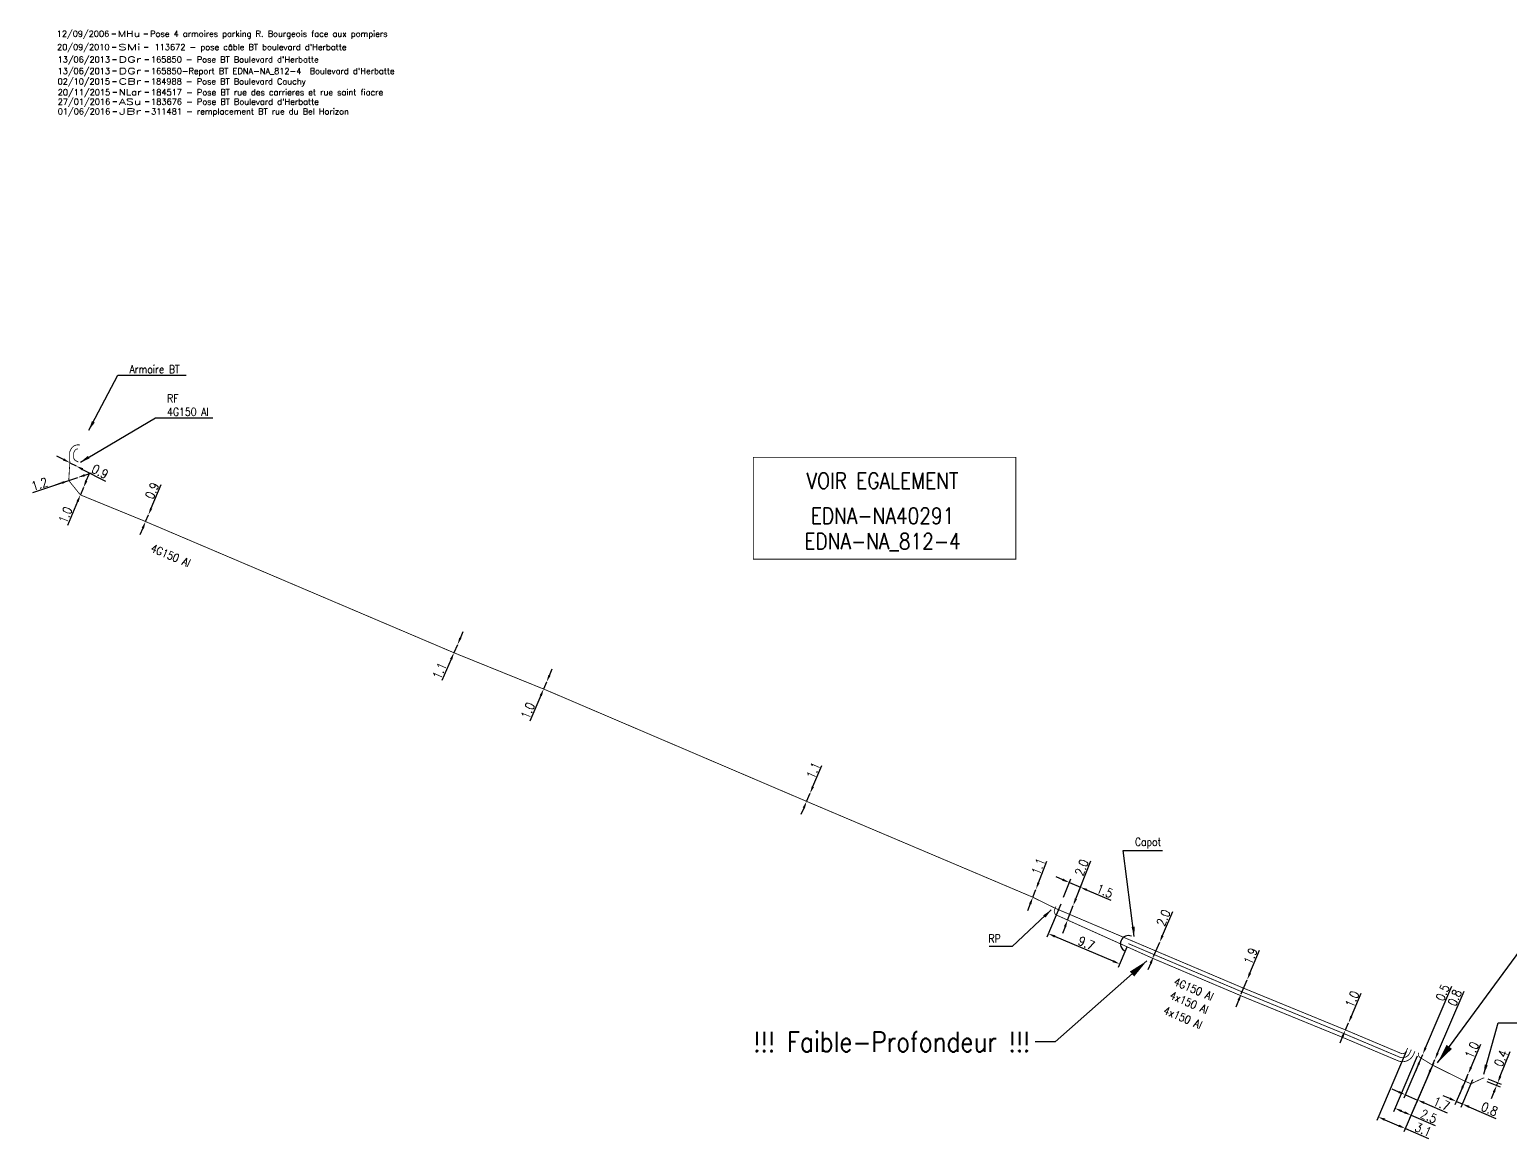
# Model space of a CAD drawing. Header units: millimetres. Extents: x 184994 to 186004, y 128000 to 129009.
# Drawn here: x 185507.4 to 185692.4, y 128850.6 to 128989.1 of the extents above; entities that cross this region are included whole.
import ezdxf
from ezdxf.enums import TextEntityAlignment as Align

# ---------------------------------------------------------------- set-up
doc = ezdxf.new("R2010")
doc.units = ezdxf.units.MM
doc.header["$PDMODE"] = 34
doc.linetypes.add('B_ST_Al', pattern=[2000, 1000, 1000])
doc.layers.get('0').update_dxf_attribs({"linetype": 'CONTINUOUS'})
doc.layers.get('Defpoints').update_dxf_attribs({"linetype": 'CONTINUOUS'})
for name, color, linetype in [('B_100', 3, 'CONTINUOUS'), ('B_110', 1, 'CONTINUOUS'), ('B_300', 7, 'CONTINUOUS'), ('B_420', 7, 'CONTINUOUS'), ('B_930', 7, 'CONTINUOUS')]:
    doc.layers.add(name, color=color, linetype=linetype)
doc.layers.add('B_910', color=7, linetype='CONTINUOUS', plot=False)
doc.styles.get("Standard").update_dxf_attribs({"font": 'romans.shx', "width": 0.85})
doc.dimstyles.get("Standard").update_dxf_attribs({"dimtxt": 1.5, "dimasz": 1.2, "dimexe": 0.625, "dimexo": 0.625, "dimgap": 0.25, "dimtad": 1, "dimdec": 1, "dimzin": 0, "dimdsep": 46, "dimtxsty": 'Standard', "dimcen": -0.5, "dimadec": 0, "dimazin": 0, "dimtfac": 1, "dimtdec": 1, "dimtmove": 0, "dimatfit": 3, "dimfxl": 0, "dimtolj": 1, "dimtzin": 0, "dimarcsym": 0})

# ---------------------------------------------------------------- blocks, each defined once
blk = doc.blocks.new('GIS_MODF')
at = {"color": 0, "linetype": 'Continuous', "flags": 128}
for points in [[(-2.26, -0.01), (-1.76, -0.01)], [(1.76, -0.01), (2.26, -0.01)]]:
    blk.add_lwpolyline(points, dxfattribs=at)
at = {"color": 0, "linetype": 'Continuous'}
blk.add_attdef('DATE', text='', height=0.75, dxfattribs=at).set_placement((-2.58, -0.39), align=Align.RIGHT)
at = {"color": 0, "linetype": 'Continuous', "width": 3.590909}
blk.add_attdef('USER', text='', height=0.75, dxfattribs=at).set_placement((-1.52, -0.39), (1.31, -0.39), align=Align.FIT)
at = {"color": 0, "linetype": 'Continuous'}
blk.add_attdef('DESC', (2.53, -0.39), '', height=0.75, dxfattribs=at)
blk = doc.blocks.new('*D568')
at = {"layer": 'B_110', "color": 0, "linetype": 'Continuous', "lineweight": -2, "transparency": 16777216}
for p, q in [((185511.6, 128935.41), (185510.8, 128935.83)), ((185512.4, 128935), (185513.2, 128934.59)), ((185514, 128934.17), (185516.87, 128932.69))]:
    blk.add_line(p, q, dxfattribs=at)
at = {"layer": 'B_110', "color": 0, "linetype": 'Continuous', "transparency": 16777216}
for points in [[(185511.67, 128935.55), (185511.53, 128935.28), (185512.4, 128935)], [(185514.07, 128934.31), (185513.93, 128934.04), (185513.2, 128934.59)]]:
    blk.add_solid(points, dxfattribs=at)
at = {"layer": 'Defpoints', "color": 0, "linetype": 'Continuous', "transparency": 16777216}
for p in [(185512.4, 128935), (185513.2, 128934.59), (185513.2, 128934.59)]:
    blk.add_point(p, dxfattribs=at)
at = {"layer": 'B_110', "color": 0, "linetype": 'Continuous', "transparency": 16777216, "insert": (185516.18, 128933.89), "char_height": 1.125, "attachment_point": 5, "rotation": 332.6316}
blk.add_mtext('\\A1;0.9', dxfattribs=at)
blk = doc.blocks.new('*D569')
at = {"layer": 'B_110', "color": 0, "linetype": 'Continuous', "lineweight": -2, "transparency": 16777216}
for p, q in [((185512.27, 128932.77), (185513.41, 128933.15)), ((185512.27, 128932.77), (185513.41, 128933.15)), ((185514.26, 128933.44), (185515.11, 128933.73)), ((185507.8, 128931.26), (185512.27, 128932.77)), ((185511.42, 128932.48), (185510.57, 128932.19))]:
    blk.add_line(p, q, dxfattribs=at)
at = {"layer": 'B_110', "color": 0, "linetype": 'Continuous', "transparency": 16777216}
for points in [[(185514.21, 128933.58), (185514.31, 128933.3), (185513.41, 128933.15)], [(185511.37, 128932.62), (185511.47, 128932.34), (185512.27, 128932.77)]]:
    blk.add_solid(points, dxfattribs=at)
at = {"layer": 'Defpoints', "color": 0, "linetype": 'Continuous', "transparency": 16777216}
for p in [(185513.41, 128933.15), (185513.41, 128933.15), (185512.27, 128932.77)]:
    blk.add_point(p, dxfattribs=at)
at = {"layer": 'B_110', "color": 0, "linetype": 'Continuous', "transparency": 16777216, "insert": (185508.62, 128932.33), "char_height": 1.125, "attachment_point": 5, "rotation": 18.6841}
blk.add_mtext('\\A1;1.2', dxfattribs=at)
blk = doc.blocks.new('*D570')
at = {"layer": 'B_110', "color": 0, "linetype": 'Continuous', "lineweight": -2, "transparency": 16777216}
for p, q in [((185514.46, 128932.73), (185514.81, 128933.56)), ((185514.11, 128931.9), (185513.72, 128930.98)), ((185513.37, 128930.15), (185512.11, 128927.15))]:
    blk.add_line(p, q, dxfattribs=at)
at = {"layer": 'B_110', "color": 0, "linetype": 'Continuous', "transparency": 16777216}
for points in [[(185514.32, 128932.79), (185514.6, 128932.67), (185514.11, 128931.9)], [(185513.24, 128930.21), (185513.51, 128930.09), (185513.72, 128930.98)]]:
    blk.add_solid(points, dxfattribs=at)
at = {"layer": 'Defpoints', "color": 0, "linetype": 'Continuous', "transparency": 16777216}
for p in [(185514.11, 128931.9), (185514.11, 128931.9), (185513.72, 128930.98)]:
    blk.add_point(p, dxfattribs=at)
at = {"layer": 'B_110', "color": 0, "linetype": 'Continuous', "transparency": 16777216, "insert": (185511.85, 128928.47), "char_height": 1.125, "attachment_point": 5, "rotation": 67.1076}
blk.add_mtext('\\A1;1.0', dxfattribs=at)
blk = doc.blocks.new('*D571')
at = {"layer": 'B_110', "color": 0, "linetype": 'Continuous', "lineweight": -2, "transparency": 16777216}
for p, q in [((185522.57, 128929.3), (185523.83, 128932.28)), ((185521.87, 128927.65), (185522.22, 128928.48)), ((185521.52, 128926.82), (185521.17, 128925.99))]:
    blk.add_line(p, q, dxfattribs=at)
at = {"layer": 'B_110', "color": 0, "linetype": 'Continuous', "transparency": 16777216}
for points in [[(185522.43, 128929.36), (185522.71, 128929.25), (185522.22, 128928.48)], [(185521.38, 128926.88), (185521.66, 128926.76), (185521.87, 128927.65)]]:
    blk.add_solid(points, dxfattribs=at)
at = {"layer": 'Defpoints', "color": 0, "linetype": 'Continuous', "transparency": 16777216}
for p in [(185521.87, 128927.65), (185522.22, 128928.48), (185522.22, 128928.48)]:
    blk.add_point(p, dxfattribs=at)
at = {"layer": 'B_110', "color": 0, "linetype": 'Continuous', "transparency": 16777216, "insert": (185522.69, 128931.5), "char_height": 1.125, "attachment_point": 5, "rotation": 67.1076}
blk.add_mtext('\\A1;0.9', dxfattribs=at)
blk = doc.blocks.new('*D572')
at = {"layer": 'B_110', "color": 0, "linetype": 'Continuous', "lineweight": -2, "transparency": 16777216}
for p, q in [((185561.2, 128913.09), (185561.55, 128913.91)), ((185560.84, 128912.26), (185560.4, 128911.25)), ((185560.04, 128910.43), (185558.9, 128907.79))]:
    blk.add_line(p, q, dxfattribs=at)
at = {"layer": 'B_110', "color": 0, "linetype": 'Continuous', "transparency": 16777216}
for points in [[(185561.06, 128913.15), (185561.33, 128913.03), (185560.84, 128912.26)], [(185559.9, 128910.49), (185560.18, 128910.37), (185560.4, 128911.25)]]:
    blk.add_solid(points, dxfattribs=at)
at = {"layer": 'Defpoints', "color": 0, "linetype": 'Continuous', "transparency": 16777216}
for p in [(185560.4, 128911.25), (185560.84, 128912.26), (185560.84, 128912.26)]:
    blk.add_point(p, dxfattribs=at)
at = {"layer": 'B_110', "color": 0, "linetype": 'Continuous', "transparency": 16777216, "insert": (185558.6, 128909), "char_height": 1.125, "attachment_point": 5, "rotation": 66.5526}
blk.add_mtext('\\A1;1.1', dxfattribs=at)
blk = doc.blocks.new('*D573')
at = {"layer": 'B_110', "color": 0, "linetype": 'Continuous', "lineweight": -2, "transparency": 16777216}
for p, q in [((185572.32, 128908.42), (185572.67, 128909.25)), ((185571.97, 128907.59), (185571.6, 128906.72)), ((185571.25, 128905.89), (185569.9, 128902.69))]:
    blk.add_line(p, q, dxfattribs=at)
at = {"layer": 'B_110', "color": 0, "linetype": 'Continuous', "transparency": 16777216}
for points in [[(185572.19, 128908.48), (185572.46, 128908.36), (185571.97, 128907.59)], [(185571.11, 128905.95), (185571.39, 128905.83), (185571.6, 128906.72)]]:
    blk.add_solid(points, dxfattribs=at)
at = {"layer": 'Defpoints', "color": 0, "linetype": 'Continuous', "transparency": 16777216}
for p in [(185571.97, 128907.59), (185571.97, 128907.59), (185571.6, 128906.72)]:
    blk.add_point(p, dxfattribs=at)
at = {"layer": 'B_110', "color": 0, "linetype": 'Continuous', "transparency": 16777216, "insert": (185569.64, 128904.02), "char_height": 1.125, "attachment_point": 5, "rotation": 67.0413}
blk.add_mtext('\\A1;1.0', dxfattribs=at)
blk = doc.blocks.new('*D574')
at = {"layer": 'B_110', "color": 0, "linetype": 'Continuous', "lineweight": -2, "transparency": 16777216}
for p, q in [((185605.25, 128894.52), (185606.37, 128897.16)), ((185604.46, 128892.68), (185604.89, 128893.69)), ((185604.11, 128891.85), (185603.76, 128891.02))]:
    blk.add_line(p, q, dxfattribs=at)
at = {"layer": 'B_110', "color": 0, "linetype": 'Continuous', "transparency": 16777216}
for points in [[(185605.11, 128894.58), (185605.39, 128894.46), (185604.89, 128893.69)], [(185603.97, 128891.91), (185604.25, 128891.79), (185604.46, 128892.68)]]:
    blk.add_solid(points, dxfattribs=at)
at = {"layer": 'Defpoints', "color": 0, "linetype": 'Continuous', "transparency": 16777216}
for p in [(185604.46, 128892.68), (185604.89, 128893.69), (185604.89, 128893.69)]:
    blk.add_point(p, dxfattribs=at)
at = {"layer": 'B_110', "color": 0, "linetype": 'Continuous', "transparency": 16777216, "insert": (185605.3, 128896.55), "char_height": 1.125, "attachment_point": 5, "rotation": 66.8925}
blk.add_mtext('\\A1;1.1', dxfattribs=at)
blk = doc.blocks.new('*D575')
at = {"layer": 'B_110', "color": 0, "linetype": 'Continuous', "lineweight": -2, "transparency": 16777216}
for p, q in [((185633.43, 128882.52), (185634.48, 128885.19)), ((185632.73, 128880.7), (185633.11, 128881.68)), ((185632.4, 128879.86), (185632.07, 128879.02))]:
    blk.add_line(p, q, dxfattribs=at)
at = {"layer": 'B_110', "color": 0, "linetype": 'Continuous', "transparency": 16777216}
for points in [[(185633.3, 128882.57), (185633.57, 128882.46), (185633.11, 128881.68)], [(185632.26, 128879.92), (185632.54, 128879.81), (185632.73, 128880.7)]]:
    blk.add_solid(points, dxfattribs=at)
at = {"layer": 'Defpoints', "color": 0, "linetype": 'Continuous', "transparency": 16777216}
for p in [(185633.11, 128881.68), (185633.11, 128881.68), (185632.73, 128880.7)]:
    blk.add_point(p, dxfattribs=at)
at = {"layer": 'B_110', "color": 0, "linetype": 'Continuous', "transparency": 16777216, "insert": (185633.42, 128884.54), "char_height": 1.125, "attachment_point": 5, "rotation": 68.6759}
blk.add_mtext('\\A1;1.1', dxfattribs=at)
blk = doc.blocks.new('*D576')
at = {"layer": 'B_110', "color": 0, "linetype": 'Continuous', "lineweight": -2, "transparency": 16777216}
for p, q in [((185672.53, 128865.82), (185673.77, 128868.7)), ((185671.79, 128864.12), (185672.17, 128864.99)), ((185671.43, 128863.29), (185671.08, 128862.47))]:
    blk.add_line(p, q, dxfattribs=at)
at = {"layer": 'B_110', "color": 0, "linetype": 'Continuous', "transparency": 16777216}
for points in [[(185672.39, 128865.88), (185672.66, 128865.76), (185672.17, 128864.99)], [(185671.3, 128863.35), (185671.57, 128863.23), (185671.79, 128864.12)]]:
    blk.add_solid(points, dxfattribs=at)
at = {"layer": 'Defpoints', "color": 0, "linetype": 'Continuous', "transparency": 16777216}
for p in [(185672.17, 128864.99), (185672.17, 128864.99), (185671.79, 128864.12)]:
    blk.add_point(p, dxfattribs=at)
at = {"layer": 'B_110', "color": 0, "linetype": 'Continuous', "transparency": 16777216, "insert": (185672.64, 128867.97), "char_height": 1.125, "attachment_point": 5, "rotation": 66.6123}
blk.add_mtext('\\A1;1.0', dxfattribs=at)
blk = doc.blocks.new('*D577')
at = {"layer": 'B_110', "color": 0, "linetype": 'Continuous', "lineweight": -2, "transparency": 16777216}
for p, q in [((185679.37, 128861.43), (185675.7, 128852.82)), ((185682.78, 128859.98), (185679.1, 128851.37)), ((185676.71, 128852.9), (185678.46, 128852.15)), ((185679.28, 128851.8), (185682.17, 128850.57))]:
    blk.add_line(p, q, dxfattribs=at)
at = {"layer": 'B_110', "color": 0, "linetype": 'Continuous', "transparency": 16777216}
for points in [[(185676.77, 128853.04), (185676.65, 128852.76), (185675.88, 128853.25)], [(185678.52, 128852.29), (185678.4, 128852.02), (185679.28, 128851.8)]]:
    blk.add_solid(points, dxfattribs=at)
at = {"layer": 'Defpoints', "color": 0, "linetype": 'Continuous', "transparency": 16777216}
for p in [(185679.56, 128861.86), (185682.96, 128860.41), (185679.28, 128851.8)]:
    blk.add_point(p, dxfattribs=at)
at = {"layer": 'B_110', "color": 0, "linetype": 'Continuous', "transparency": 16777216, "insert": (185681.5, 128851.67), "char_height": 1.125, "attachment_point": 5, "rotation": 336.8729}
blk.add_mtext('\\A1;3.1', dxfattribs=at)
blk = doc.blocks.new('*D578')
at = {"layer": 'B_100', "color": 0, "linetype": 'Continuous', "lineweight": -2, "transparency": 16777216}
for p, q in [((185636.47, 128882.89), (185635.64, 128883.24)), ((185636.57, 128880.69), (185637.46, 128882.98)), ((185637.29, 128882.54), (185638.68, 128881.95)), ((185637.95, 128880.1), (185638.85, 128882.39)), ((185639.5, 128881.6), (185642.46, 128880.35))]:
    blk.add_line(p, q, dxfattribs=at)
at = {"layer": 'B_100', "color": 0, "linetype": 'Continuous', "transparency": 16777216}
for points in [[(185636.52, 128883.03), (185636.41, 128882.75), (185637.29, 128882.54)], [(185639.56, 128881.74), (185639.44, 128881.46), (185638.68, 128881.95)]]:
    blk.add_solid(points, dxfattribs=at)
at = {"layer": 'Defpoints', "color": 0, "linetype": 'Continuous', "transparency": 16777216}
for p in [(185637.29, 128882.54), (185636.4, 128880.25), (185637.78, 128879.67)]:
    blk.add_point(p, dxfattribs=at)
at = {"layer": 'B_100', "color": 0, "linetype": 'Continuous', "transparency": 16777216, "insert": (185641.72, 128881.48), "char_height": 1.125, "attachment_point": 5, "rotation": 336.9958}
blk.add_mtext('\\A1;1.5', dxfattribs=at)
blk = doc.blocks.new('*D579')
at = {"layer": 'B_100', "color": 0, "linetype": 'Continuous', "lineweight": -2, "transparency": 16777216}
for p, q in [((185638.11, 128880.51), (185639.96, 128885.24)), ((185637.07, 128877.85), (185637.78, 128879.67)), ((185636.75, 128877.01), (185636.42, 128876.17))]:
    blk.add_line(p, q, dxfattribs=at)
at = {"layer": 'B_100', "color": 0, "linetype": 'Continuous', "transparency": 16777216}
for points in [[(185637.97, 128880.56), (185638.25, 128880.45), (185637.78, 128879.67)], [(185636.61, 128877.07), (185636.89, 128876.96), (185637.07, 128877.85)]]:
    blk.add_solid(points, dxfattribs=at)
at = {"layer": 'Defpoints', "color": 0, "linetype": 'Continuous', "transparency": 16777216}
for p in [(185637.78, 128879.67), (185637.78, 128879.67), (185637.07, 128877.85)]:
    blk.add_point(p, dxfattribs=at)
at = {"layer": 'B_100', "color": 0, "linetype": 'Continuous', "transparency": 16777216, "insert": (185638.83, 128884.41), "char_height": 1.125, "attachment_point": 5, "rotation": 68.6759}
blk.add_mtext('\\A1;2.0', dxfattribs=at)
blk = doc.blocks.new('*D580')
at = {"layer": 'B_100', "color": 0, "linetype": 'Continuous', "lineweight": -2, "transparency": 16777216}
for p, q in [((185636.22, 128879.82), (185634.48, 128875.72)), ((185642.76, 128872.71), (185635.49, 128875.8)), ((185644.48, 128874.47), (185643.41, 128871.93))]:
    blk.add_line(p, q, dxfattribs=at)
at = {"layer": 'B_100', "color": 0, "linetype": 'Continuous', "transparency": 16777216}
for points in [[(185635.55, 128875.94), (185635.43, 128875.66), (185634.66, 128876.15)], [(185642.82, 128872.85), (185642.7, 128872.58), (185643.59, 128872.36)]]:
    blk.add_solid(points, dxfattribs=at)
at = {"layer": 'Defpoints', "color": 0, "linetype": 'Continuous', "transparency": 16777216}
for p in [(185636.4, 128880.25), (185634.66, 128876.15), (185644.67, 128874.9)]:
    blk.add_point(p, dxfattribs=at)
at = {"layer": 'B_100', "color": 0, "linetype": 'Continuous', "transparency": 16777216, "insert": (185639.42, 128874.95), "char_height": 1.125, "attachment_point": 5, "rotation": 336.9958}
blk.add_mtext('\\A1;9.7', dxfattribs=at)
blk = doc.blocks.new('*D581')
at = {"layer": 'B_100', "color": 0, "linetype": 'Continuous', "lineweight": -2, "transparency": 16777216}
for p, q in [((185648.93, 128875.91), (185650.21, 128878.93)), ((185647.81, 128873.29), (185648.58, 128875.08)), ((185647.46, 128872.46), (185647.11, 128871.63))]:
    blk.add_line(p, q, dxfattribs=at)
at = {"layer": 'B_100', "color": 0, "linetype": 'Continuous', "transparency": 16777216}
for points in [[(185648.79, 128875.97), (185649.07, 128875.85), (185648.58, 128875.08)], [(185647.32, 128872.52), (185647.6, 128872.4), (185647.81, 128873.29)]]:
    blk.add_solid(points, dxfattribs=at)
at = {"layer": 'Defpoints', "color": 0, "linetype": 'Continuous', "transparency": 16777216}
for p in [(185648.58, 128875.08), (185648.58, 128875.08), (185647.81, 128873.29)]:
    blk.add_point(p, dxfattribs=at)
at = {"layer": 'B_100', "color": 0, "linetype": 'Continuous', "transparency": 16777216, "insert": (185649.05, 128878.13), "char_height": 1.125, "attachment_point": 5, "rotation": 66.9958}
blk.add_mtext('\\A1;2.0', dxfattribs=at)
blk = doc.blocks.new('*D582')
at = {"layer": 'B_100', "color": 0, "linetype": 'Continuous', "lineweight": -2, "transparency": 16777216}
for p, q in [((185659.86, 128871.22), (185661.06, 128874.08)), ((185658.78, 128868.64), (185659.51, 128870.39)), ((185658.43, 128867.81), (185658.09, 128866.98))]:
    blk.add_line(p, q, dxfattribs=at)
at = {"layer": 'B_100', "color": 0, "linetype": 'Continuous', "transparency": 16777216}
for points in [[(185659.72, 128871.28), (185660, 128871.16), (185659.51, 128870.39)], [(185658.3, 128867.87), (185658.57, 128867.75), (185658.78, 128868.64)]]:
    blk.add_solid(points, dxfattribs=at)
at = {"layer": 'Defpoints', "color": 0, "linetype": 'Continuous', "transparency": 16777216}
for p in [(185659.51, 128870.39), (185659.51, 128870.39), (185658.78, 128868.64)]:
    blk.add_point(p, dxfattribs=at)
at = {"layer": 'B_100', "color": 0, "linetype": 'Continuous', "transparency": 16777216, "insert": (185659.94, 128873.35), "char_height": 1.125, "attachment_point": 5, "rotation": 67.3139}
blk.add_mtext('\\A1;1.9', dxfattribs=at)
blk = doc.blocks.new('B_300_05')
at = {"color": 0, "linetype": 'Continuous'}
blk.add_arc((0, 0), 1, 270, 90, dxfattribs=at)
at = {"color": 0, "linetype": 'Continuous', "width": 0.75, "flags": 3}
for tag, p in [('DEF_LEG', (0, -5)), ('DEF_COUP', (0, -7.5)), ('DEF_TYPE', (0, -10))]:
    blk.add_attdef(tag, text='', height=1.2, dxfattribs=at).set_placement(p, align=Align.MIDDLE)
blk = doc.blocks.new('*D584')
at = {"layer": 'B_100', "color": 0, "linetype": 'Continuous', "lineweight": -2, "transparency": 16777216}
for p, q in [((185680.76, 128860.85), (185677.79, 128853.9)), ((185682.78, 128859.98), (185679.81, 128853.03)), ((185678.8, 128853.97), (185679.17, 128853.82)), ((185680, 128853.46), (185683.01, 128852.18))]:
    blk.add_line(p, q, dxfattribs=at)
at = {"layer": 'B_100', "color": 0, "linetype": 'Continuous', "transparency": 16777216}
for points in [[(185678.86, 128854.11), (185678.74, 128853.84), (185677.97, 128854.33)], [(185679.23, 128853.95), (185679.11, 128853.68), (185680, 128853.46)]]:
    blk.add_solid(points, dxfattribs=at)
at = {"layer": 'Defpoints', "color": 0, "linetype": 'Continuous', "transparency": 16777216}
for p in [(185680.94, 128861.28), (185682.96, 128860.41), (185680, 128853.46)]:
    blk.add_point(p, dxfattribs=at)
at = {"layer": 'B_100', "color": 0, "linetype": 'Continuous', "transparency": 16777216, "insert": (185682.21, 128853.33), "char_height": 1.125, "attachment_point": 5, "rotation": 336.8729}
blk.add_mtext('\\A1;2.5', dxfattribs=at)
blk = doc.blocks.new('*D585')
at = {"layer": 'B_100', "color": 0, "linetype": 'Continuous', "lineweight": -2, "transparency": 16777216}
for p, q in [((185686.94, 128858.19), (185685.47, 128854.75)), ((185687.68, 128857.88), (185686.2, 128854.44)), ((185684.83, 128855.54), (185684, 128855.89)), ((185685.65, 128855.18), (185686.39, 128854.87)), ((185687.22, 128854.51), (185690.59, 128853.07))]:
    blk.add_line(p, q, dxfattribs=at)
at = {"layer": 'B_100', "color": 0, "linetype": 'Continuous', "transparency": 16777216}
for points in [[(185684.89, 128855.68), (185684.77, 128855.4), (185685.65, 128855.18)], [(185687.28, 128854.65), (185687.16, 128854.38), (185686.39, 128854.87)]]:
    blk.add_solid(points, dxfattribs=at)
at = {"layer": 'Defpoints', "color": 0, "linetype": 'Continuous', "transparency": 16777216}
for p in [(185687.13, 128858.62), (185687.86, 128858.31), (185686.39, 128854.87)]:
    blk.add_point(p, dxfattribs=at)
at = {"layer": 'B_100', "color": 0, "linetype": 'Continuous', "transparency": 16777216, "insert": (185689.79, 128854.23), "char_height": 1.125, "attachment_point": 5, "rotation": 336.8009}
blk.add_mtext('\\A1;0.8', dxfattribs=at)
blk = doc.blocks.new('*D586')
at = {"layer": 'B_100', "color": 0, "linetype": 'Continuous', "lineweight": -2, "transparency": 16777216}
for p, q in [((185687.48, 128859.45), (185688.72, 128862.34)), ((185686.73, 128857.7), (185687.13, 128858.62)), ((185686.38, 128856.87), (185686.02, 128856.05))]:
    blk.add_line(p, q, dxfattribs=at)
at = {"layer": 'B_100', "color": 0, "linetype": 'Continuous', "transparency": 16777216}
for points in [[(185687.34, 128859.51), (185687.62, 128859.39), (185687.13, 128858.62)], [(185686.24, 128856.93), (185686.52, 128856.82), (185686.73, 128857.7)]]:
    blk.add_solid(points, dxfattribs=at)
at = {"layer": 'Defpoints', "color": 0, "linetype": 'Continuous', "transparency": 16777216}
for p in [(185686.73, 128857.7), (185687.13, 128858.62), (185687.13, 128858.62)]:
    blk.add_point(p, dxfattribs=at)
at = {"layer": 'B_100', "color": 0, "linetype": 'Continuous', "transparency": 16777216, "insert": (185687.59, 128861.6), "char_height": 1.125, "attachment_point": 5, "rotation": 66.8009}
blk.add_mtext('\\A1;1.0', dxfattribs=at)
blk = doc.blocks.new('*D587')
at = {"layer": 'B_100', "color": 0, "linetype": 'Continuous', "lineweight": -2, "transparency": 16777216}
for p, q in [((185683.31, 128861.23), (185686.61, 128868.95)), ((185682.67, 128859.72), (185682.96, 128860.41)), ((185682.31, 128858.89), (185681.96, 128858.06))]:
    blk.add_line(p, q, dxfattribs=at)
at = {"layer": 'B_100', "color": 0, "linetype": 'Continuous', "transparency": 16777216}
for points in [[(185683.18, 128861.29), (185683.45, 128861.18), (185682.96, 128860.41)], [(185682.17, 128858.95), (185682.45, 128858.83), (185682.67, 128859.72)]]:
    blk.add_solid(points, dxfattribs=at)
at = {"layer": 'Defpoints', "color": 0, "linetype": 'Continuous', "transparency": 16777216}
for p in [(185682.67, 128859.72), (185682.96, 128860.41), (185682.96, 128860.41)]:
    blk.add_point(p, dxfattribs=at)
at = {"layer": 'B_100', "color": 0, "linetype": 'Continuous', "transparency": 16777216, "insert": (185685.45, 128868.15), "char_height": 1.125, "attachment_point": 5, "rotation": 66.8729}
blk.add_mtext('\\A1;0.8', dxfattribs=at)
blk = doc.blocks.new('*D588')
at = {"layer": 'B_100', "color": 0, "linetype": 'Continuous', "lineweight": -2, "transparency": 16777216}
for p, q in [((185681.26, 128860.62), (185679.1, 128855.58)), ((185682.78, 128859.98), (185680.62, 128854.93)), ((185678.46, 128856.36), (185677.63, 128856.72)), ((185679.29, 128856.01), (185680.81, 128855.36)), ((185681.63, 128855.01), (185684.52, 128853.77))]:
    blk.add_line(p, q, dxfattribs=at)
at = {"layer": 'B_100', "color": 0, "linetype": 'Continuous', "transparency": 16777216}
for points in [[(185678.52, 128856.5), (185678.4, 128856.23), (185679.29, 128856.01)], [(185681.69, 128855.15), (185681.57, 128854.87), (185680.81, 128855.36)]]:
    blk.add_solid(points, dxfattribs=at)
at = {"layer": 'Defpoints', "color": 0, "linetype": 'Continuous', "transparency": 16777216}
for p in [(185681.44, 128861.05), (185682.96, 128860.41), (185680.81, 128855.36)]:
    blk.add_point(p, dxfattribs=at)
at = {"layer": 'B_100', "color": 0, "linetype": 'Continuous', "transparency": 16777216, "insert": (185683.79, 128854.9), "char_height": 1.125, "attachment_point": 5, "rotation": 336.8729}
blk.add_mtext('\\A1;1.7', dxfattribs=at)
blk = doc.blocks.new('*D589')
at = {"layer": 'B_100', "color": 0, "linetype": 'Continuous', "lineweight": -2, "transparency": 16777216}
for p, q in [((185681.8, 128861.88), (185685.08, 128869.58)), ((185681.25, 128860.59), (185681.44, 128861.05)), ((185680.89, 128859.77), (185680.54, 128858.94))]:
    blk.add_line(p, q, dxfattribs=at)
at = {"layer": 'B_100', "color": 0, "linetype": 'Continuous', "transparency": 16777216}
for points in [[(185681.66, 128861.94), (185681.93, 128861.82), (185681.44, 128861.05)], [(185680.76, 128859.83), (185681.03, 128859.71), (185681.25, 128860.59)]]:
    blk.add_solid(points, dxfattribs=at)
at = {"layer": 'Defpoints', "color": 0, "linetype": 'Continuous', "transparency": 16777216}
for p in [(185681.44, 128861.05), (185681.44, 128861.05), (185681.25, 128860.59)]:
    blk.add_point(p, dxfattribs=at)
at = {"layer": 'B_100', "color": 0, "linetype": 'Continuous', "transparency": 16777216, "insert": (185683.93, 128868.78), "char_height": 1.125, "attachment_point": 5, "rotation": 66.8729}
blk.add_mtext('\\A1;0.5', dxfattribs=at)
blk = doc.blocks.new('*D590')
at = {"layer": 'B_100', "color": 0, "linetype": 'Continuous', "lineweight": -2, "transparency": 16777216}
for p, q in [((185691.14, 128858.34), (185692.38, 128861.42)), ((185689.45, 128857.67), (185691.11, 128857)), ((185689.58, 128857.99), (185691.24, 128857.33)), ((185690.68, 128857.18), (185690.81, 128857.5)), ((185690.34, 128856.34), (185690.01, 128855.51))]:
    blk.add_line(p, q, dxfattribs=at)
at = {"layer": 'B_100', "color": 0, "linetype": 'Continuous', "transparency": 16777216}
for points in [[(185690.2, 128856.4), (185690.48, 128856.29), (185690.68, 128857.18)], [(185691, 128858.39), (185691.28, 128858.28), (185690.81, 128857.5)]]:
    blk.add_solid(points, dxfattribs=at)
at = {"layer": 'Defpoints', "color": 0, "linetype": 'Continuous', "transparency": 16777216}
for p in [(185689.01, 128857.84), (185689.14, 128858.17), (185690.68, 128857.18)]:
    blk.add_point(p, dxfattribs=at)
at = {"layer": 'B_100', "color": 0, "linetype": 'Continuous', "transparency": 16777216, "insert": (185691.23, 128860.58), "char_height": 1.125, "attachment_point": 5, "rotation": 68.1357}
blk.add_mtext('\\A1;0.4', dxfattribs=at)

msp = doc.modelspace()

# ---------------------------------------------------------------- linework, layer by layer
at = {"layer": 'B_100', "linetype": 'B_ST_Al', "const_width": 0.1, "flags": 128}
for points in [[(185680.48, 128861.47), (185680.3, 128861.06, -0.413079), (185678.34, 128860.27), (185671.41, 128863.2), (185658.69, 128868.4, -0.003086), (185658.69, 128868.41), (185647.72, 128873.06), (185637.07, 128877.85), (185635.7, 128878.47, -0.407207), (185635.44, 128879.12), (185635.62, 128879.55)], [(185680.02, 128861.66), (185679.84, 128861.26, -0.413079), (185678.53, 128860.73), (185671.6, 128863.66), (185658.88, 128868.87, -0.003086), (185658.88, 128868.87), (185647.91, 128873.52), (185644.67, 128874.9)], [(185680.94, 128861.27), (185680.94, 128861.28, 0.370826), (185681.14, 128860.66), (185682.65, 128859.73, 0.023505), (185682.69, 128859.71), (185686.72, 128857.71, 0.013779), (185686.75, 128857.7), (185687.26, 128857.48, 0.213507), (185687.67, 128857.48), (185688.95, 128858.08, -0.092695), (185689.13, 128858.12)]]:
    msp.add_lwpolyline(points, format="xyb", dxfattribs=at)
at = {"layer": 'B_110', "linetype": 'B_ST_Al', "const_width": 0.1, "flags": 128}
for points in [[(185679.56, 128861.86), (185679.38, 128861.45, -0.413079), (185678.73, 128861.19), (185671.79, 128864.12, 0.002745), (185671.79, 128864.12), (185659.08, 128869.33, -0.003086), (185659.07, 128869.33), (185648.11, 128873.98), (185644.86, 128875.36, -0.000028), (185644.86, 128875.36), (185635.53, 128879.32, -0.014981), (185635.51, 128879.33), (185632.74, 128880.69, 0.014014), (185632.71, 128880.71), (185604.46, 128892.68), (185571.61, 128906.72, 0.004815), (185571.6, 128906.72), (185560.4, 128911.25, -0.004446), (185560.4, 128911.25), (185521.88, 128927.64, 0.00353), (185521.87, 128927.65), (185513.84, 128930.93, -0.126004), (185513.64, 128931.08), (185512.39, 128932.62, -0.187157), (185512.28, 128932.96), (185512.4, 128934.98, 0.021499), (185512.4, 128935.02), (185512.37, 128936.09, -0.126878), (185512.48, 128936.57), (185512.55, 128936.69, -0.341999), (185513.66, 128937.21)], [(185513.46, 128935.09), (185513.15, 128935.25, -0.2726), (185512.88, 128935.68), (185512.87, 128936.1, -0.126878), (185512.93, 128936.34), (185512.99, 128936.46, -0.267949), (185513.41, 128936.73, -0.267949)]]:
    msp.add_lwpolyline(points, format="xyb", dxfattribs=at)
at = {"layer": 'B_930', "const_width": 0.1}
msp.add_lwpolyline([(185597.81, 128935.66), (185630.6, 128935.66), (185630.6, 128922.94), (185597.81, 128922.94)], close=True, dxfattribs=at)

# ---------------------------------------------------------------- block references
at = {"layer": 'B_300', "rotation": 156.9916566424941}
msp.add_blockref('B_300_05', (185644.67, 128874.9), dxfattribs=at)
at = {"layer": 'B_910'}
ref = msp.add_blockref('GIS_MODF', (185519.91, 128988.62), dxfattribs=at)
ref.add_attrib('DATE', '12/09/2006', dxfattribs={"layer": '0', "color": 0, "linetype": 'Continuous', "height": 0.75}).set_placement((185517.33, 128988.23), align=Align.RIGHT)
ref.add_attrib('USER', 'MHu', dxfattribs={"layer": '0', "color": 0, "linetype": 'Continuous', "height": 0.75, "width": 1.295082}).set_placement((185518.39, 128988.23), (185521.21, 128988.23), align=Align.FIT)
ref.add_attrib('DESC', 'Pose 4 armoires parking R. Bourgeois face aux pompiers', (185522.44, 128988.23), dxfattribs={"layer": '0', "color": 0, "linetype": 'Continuous', "height": 0.75})
ref = msp.add_blockref('GIS_MODF', (185519.95, 128986.95), dxfattribs=at)
ref.add_attrib('DATE', '20/09/2010', dxfattribs={"layer": '0', "color": 0, "linetype": 'Continuous', "height": 0.75}).set_placement((185517.37, 128986.56), align=Align.RIGHT)
ref.add_attrib('USER', 'SMi', dxfattribs={"layer": '0', "color": 0, "linetype": 'Continuous', "height": 0.75, "width": 1.612245}).set_placement((185518.44, 128986.56), (185521.26, 128986.56), align=Align.FIT)
ref.add_attrib('DESC', " 113672 - pose câble BT boulevard d'Herbatte", (185522.48, 128986.56), dxfattribs={"layer": '0', "color": 0, "linetype": 'Continuous', "height": 0.75})
ref = msp.add_blockref('GIS_MODF', (185520.01, 128985.39), dxfattribs=at)
ref.add_attrib('DATE', '13/06/2013', dxfattribs={"layer": '0', "color": 0, "linetype": 'Continuous', "height": 0.75}).set_placement((185517.43, 128985.01), align=Align.RIGHT)
ref.add_attrib('USER', 'DGr', dxfattribs={"layer": '0', "color": 0, "linetype": 'Continuous', "height": 0.75, "width": 1.462963}).set_placement((185518.49, 128985.01), (185521.31, 128985.01), align=Align.FIT)
ref.add_attrib('DESC', "165850 - Pose BT Boulevard d'Herbatte", (185522.54, 128985.01), dxfattribs={"layer": '0', "color": 0, "linetype": 'Continuous', "height": 0.75})
ref = msp.add_blockref('GIS_MODF', (185520.01, 128982.65), dxfattribs=at)
ref.add_attrib('DATE', '02/10/2015', dxfattribs={"layer": '0', "color": 0, "linetype": 'Continuous', "height": 0.75}).set_placement((185517.43, 128982.27), align=Align.RIGHT)
ref.add_attrib('USER', 'CBr', dxfattribs={"layer": '0', "color": 0, "linetype": 'Continuous', "height": 0.75, "width": 1.462963}).set_placement((185518.49, 128982.27), (185521.31, 128982.27), align=Align.FIT)
ref.add_attrib('DESC', '184988 - Pose BT Boulevard Cauchy', (185522.54, 128982.27), dxfattribs={"layer": '0', "color": 0, "linetype": 'Continuous', "height": 0.75})
ref = msp.add_blockref('GIS_MODF', (185520.01, 128983.96), dxfattribs=at)
ref.add_attrib('DATE', '13/06/2013', dxfattribs={"layer": '0', "color": 0, "linetype": 'Continuous', "height": 0.75}).set_placement((185517.43, 128983.57), align=Align.RIGHT)
ref.add_attrib('USER', 'DGr', dxfattribs={"layer": '0', "color": 0, "linetype": 'Continuous', "height": 0.75, "width": 1.462963}).set_placement((185518.49, 128983.57), (185521.31, 128983.57), align=Align.FIT)
ref.add_attrib('DESC', "165850-Report BT EDNA-NA_812-4  Boulevard d'Herbatte", (185522.54, 128983.57), dxfattribs={"layer": '0', "color": 0, "linetype": 'Continuous', "height": 0.75})
ref = msp.add_blockref('GIS_MODF', (185520.03, 128981.3), dxfattribs=at)
ref.add_attrib('DATE', '20/11/2015', dxfattribs={"layer": '0', "color": 0, "linetype": 'Continuous', "height": 0.75}).set_placement((185517.45, 128980.91), align=Align.RIGHT)
ref.add_attrib('USER', 'NLar', dxfattribs={"layer": '0', "color": 0, "linetype": 'Continuous', "height": 0.75, "width": 1.128571}).set_placement((185518.52, 128980.91), (185521.34, 128980.91), align=Align.FIT)
ref.add_attrib('DESC', '184517 - Pose BT rue des carrieres et rue saint fiacre', (185522.56, 128980.91), dxfattribs={"layer": '0', "color": 0, "linetype": 'Continuous', "height": 0.75})
ref = msp.add_blockref('GIS_MODF', (185520.04, 128980.13), dxfattribs=at)
ref.add_attrib('DATE', '27/01/2016', dxfattribs={"layer": '0', "color": 0, "linetype": 'Continuous', "height": 0.75}).set_placement((185517.45, 128979.74), align=Align.RIGHT)
ref.add_attrib('USER', 'ASu', dxfattribs={"layer": '0', "color": 0, "linetype": 'Continuous', "height": 0.75, "width": 1.490566}).set_placement((185518.52, 128979.74), (185521.34, 128979.74), align=Align.FIT)
ref.add_attrib('DESC', "183676 - Pose BT Boulevard d'Herbatte", (185522.56, 128979.74), dxfattribs={"layer": '0', "color": 0, "linetype": 'Continuous', "height": 0.75})
ref = msp.add_blockref('GIS_MODF', (185520.04, 128978.9), dxfattribs=at)
ref.add_attrib('DATE', '01/06/2016', dxfattribs={"layer": '0', "color": 0, "linetype": 'Continuous', "height": 0.75}).set_placement((185517.45, 128978.52), align=Align.RIGHT)
ref.add_attrib('USER', 'JBr', dxfattribs={"layer": '0', "color": 0, "linetype": 'Continuous', "height": 0.75, "width": 1.612245}).set_placement((185518.52, 128978.52), (185521.34, 128978.52), align=Align.FIT)
ref.add_attrib('DESC', '311481 - remplacement BT rue du Bel Horizon', (185522.56, 128978.52), dxfattribs={"layer": '0', "color": 0, "linetype": 'Continuous', "height": 0.75})

# ---------------------------------------------------------------- texts
at = {"layer": 'B_100', "linetype": 'B_ST_Al', "width": 0.85}
for p in [(185652.25, 128867.54), (185651.48, 128865.65)]:
    msp.add_text('4x150 Al', height=1, rotation=337.0949, dxfattribs=at).set_placement(p, align=Align.MIDDLE)
at = {"layer": 'B_100', "linetype": 'Continuous', "insert": (185628.71, 128875.54), "char_height": 1, "attachment_point": 6}
msp.add_mtext('RP', dxfattribs=at)
at = {"layer": 'B_110', "linetype": 'B_ST_Al', "width": 0.85}
for rotation, p in [(337.1447, (185525, 128923.39)), (337.0949, (185652.83, 128869.22))]:
    msp.add_text('4G150 Al', height=1, rotation=rotation, dxfattribs=at).set_placement(p, align=Align.MIDDLE)
at = {"layer": 'B_110', "linetype": 'Continuous', "char_height": 1, "attachment_point": 4}
for s, insert in [('Armoire BT', (185519.86, 128946.67)), ('RF \\P4G150 Al', (185524.56, 128942.19))]:
    msp.add_mtext(s, dxfattribs=dict(at, insert=insert))
at = {"layer": 'B_300', "insert": (185645.48, 128887.45), "char_height": 1, "attachment_point": 4}
msp.add_mtext('Capot', dxfattribs=at)
at = {"layer": 'B_420', "insert": (185632.41, 128862.62), "char_height": 2.5, "attachment_point": 6}
msp.add_mtext('!!! Faible-Profondeur !!!', dxfattribs=at)
at = {"layer": 'B_930', "width": 0.85}
for s, p in [('VOIR EGALEMENT', (185613.95, 128931.75)), ('EDNA-NA40291', (185613.95, 128927.37)), ('EDNA-NA_812-4', (185613.95, 128924.18))]:
    msp.add_text(s, height=2, dxfattribs=at).set_placement(p, align=Align.CENTER)

# ---------------------------------------------------------------- dimensions: what is measured, and where the dimension line sits
at = {"layer": 'B_100', "linetype": 'Continuous'}
for base, p1, p2, angle, picture, middle in [((185637.7821, 128879.6672), (185637.073, 128877.8507), (185637.7821, 128879.6672), 248.6759, '*D579', (185639.5254, 128884.133)), ((185637.29, 128882.54), (185637.78, 128879.67), (185636.4, 128880.25), 336.9958, '*D578', (185641.43, 128880.79)), ((185648.58, 128875.08), (185647.81, 128873.29), (185648.58, 128875.08), 246.9958, '*D581', (185649.74, 128877.84)), ((185659.51, 128870.39), (185658.78, 128868.64), (185659.51, 128870.39), 247.3139, '*D582', (185660.63, 128873.06)), ((185681.44, 128861.05), (185681.25, 128860.59), (185681.44, 128861.05), 246.8729, '*D589', (185684.62, 128868.48)), ((185682.96, 128860.41), (185682.67, 128859.72), (185682.96, 128860.41), 246.8729, '*D587', (185686.14, 128867.85)), ((185687.13, 128858.62), (185686.73, 128857.7), (185687.13, 128858.62), 246.8009, '*D586', (185688.28, 128861.31)), ((185680.806, 128855.3614), (185681.4434, 128861.0548), (185682.9608, 128860.4067), 156.8729, '*D588', (185683.4922, 128854.2141)), ((185690.68, 128857.18), (185689.14, 128858.17), (185689.01, 128857.84), 68.1357, '*D590', (185691.93, 128860.3)), ((185686.39, 128854.87), (185687.13, 128858.62), (185687.86, 128858.31), 156.8009, '*D585', (185689.5, 128853.54))]:
    dim = msp.add_linear_dim(base=base, p1=p1, p2=p2, angle=angle, dimstyle='Standard', override={"dimscale": 0.75}, dxfattribs=at)
    dim.commit()
    dim.dimension.update_dxf_attribs({"geometry": picture, "text_midpoint": middle, "dimtype": 160})
dim = msp.add_linear_dim(base=(185634.66, 128876.15), p1=(185644.67, 128874.9), p2=(185636.4, 128880.25), angle=336.9958, dimstyle='Standard', override={"dimscale": 0.75}, dxfattribs=at)
dim.commit()
dim.dimension.update_dxf_attribs({"geometry": '*D580', "text_midpoint": (185639.42, 128874.95)})
dim = msp.add_linear_dim(base=(185680, 128853.46), p1=(185680.94, 128861.28), p2=(185682.96, 128860.41), angle=156.8729, text='2.5', dimstyle='Standard', override={"dimscale": 0.75}, dxfattribs=at)
dim.commit()
dim.dimension.update_dxf_attribs({"geometry": '*D584', "text_midpoint": (185681.92, 128852.64), "dimtype": 160})
at = {"layer": 'B_110', "linetype": 'Continuous'}
for base, p1, p2, angle, override, picture, middle in [((185513.2, 128934.59), (185512.4, 128935), (185513.2, 128934.59), 152.6316, {"dimscale": 0.75}, '*D568', (185515.84, 128933.22)), ((185513.41, 128933.15), (185512.27, 128932.77), (185513.41, 128933.15), 198.6841, {"dimscale": 0.75, "dimtmove": 1}, '*D569', (185508.94, 128931.38)), ((185514.11, 128931.9), (185513.72, 128930.98), (185514.11, 128931.9), 247.1076, {"dimscale": 0.75}, '*D570', (185512.54, 128928.18)), ((185522.22, 128928.48), (185521.87, 128927.65), (185522.22, 128928.48), 247.1076, {"dimscale": 0.75}, '*D571', (185523.38, 128931.21)), ((185560.84, 128912.26), (185560.4, 128911.25), (185560.84, 128912.26), 246.5526, {"dimscale": 0.75}, '*D572', (185559.29, 128908.7)), ((185604.89, 128893.69), (185604.46, 128892.68), (185604.89, 128893.69), 246.8925, {"dimscale": 0.75}, '*D574', (185605.99, 128896.25)), ((185633.1077, 128881.678), (185632.7259, 128880.6999), (185633.1077, 128881.678), 248.6759, {"dimscale": 0.75}, '*D575', (185634.1202, 128884.2718)), ((185672.17, 128864.99), (185671.79, 128864.12), (185672.17, 128864.99), 246.6123, {"dimscale": 0.75}, '*D576', (185673.33, 128867.67))]:
    dim = msp.add_linear_dim(base=base, p1=p1, p2=p2, angle=angle, dimstyle='Standard', override=override, dxfattribs=at)
    dim.commit()
    dim.dimension.update_dxf_attribs({"geometry": picture, "text_midpoint": middle, "dimtype": 160})
for base, p1, p2, angle, text, picture, middle in [((185571.97, 128907.59), (185571.6, 128906.72), (185571.97, 128907.59), 247.0413, '1.0', '*D573', (185570.33, 128903.72)), ((185679.28, 128851.8), (185679.56, 128861.86), (185682.96, 128860.41), 156.8729, '3.1', '*D577', (185681.21, 128850.98))]:
    dim = msp.add_linear_dim(base=base, p1=p1, p2=p2, angle=angle, text=text, dimstyle='Standard', override={"dimscale": 0.75}, dxfattribs=at)
    dim.commit()
    dim.dimension.update_dxf_attribs({"geometry": picture, "text_midpoint": middle, "dimtype": 160})

# ---------------------------------------------------------------- leaders
at = {"layer": 'B_100', "linetype": 'Continuous', "annotation_type": 0, "has_hookline": 1}
for points, hookline_direction, text_width in [([(185635.04, 128879.12), (185630.16, 128874.54), (185628.96, 128874.54)], 1, 1.42), ([(185689.06, 128858.58), (185690.86, 128865), (185692.06, 128865)], 0, 5.55)]:
    msp.add_leader(points, dimstyle='Standard', dxfattribs=dict(at, hookline_direction=hookline_direction, text_width=text_width))
at = {"layer": 'B_110', "linetype": 'Continuous', "annotation_type": 0, "has_hookline": 1, "hookline_direction": 0}
for points, text_width in [([(185514.78, 128939.05), (185518.41, 128945.92), (185519.61, 128945.92)], 7.08), ([(185513.73, 128935.08), (185523.11, 128940.61), (185524.31, 128940.61)], 5.71)]:
    msp.add_leader(points, dimstyle='Standard', dxfattribs=dict(at, text_width=text_width))
at = {"layer": 'B_300', "annotation_type": 0, "has_hookline": 1, "hookline_direction": 0, "text_width": 3.44}
msp.add_leader([(185645.41, 128875.81), (185644.03, 128886.53), (185645.23, 128886.53)], dimstyle='Standard', dxfattribs=at)
at = {"layer": 'B_420', "annotation_type": 0, "has_hookline": 1, "text_width": 38.65}
for points, hookline_direction in [([(185683.28, 128859.99), (185694.63, 128875.4), (185697.13, 128875.4)], 0), ([(185646.99, 128872.76), (185635.54, 128862.62), (185633.04, 128862.62)], 1)]:
    msp.add_leader(points, dimstyle='Standard', override={"dimasz": 2.5, "dimgap": -0.63, "dimtad": 0}, dxfattribs=dict(at, hookline_direction=hookline_direction))

doc.saveas('drawing.dxf')
